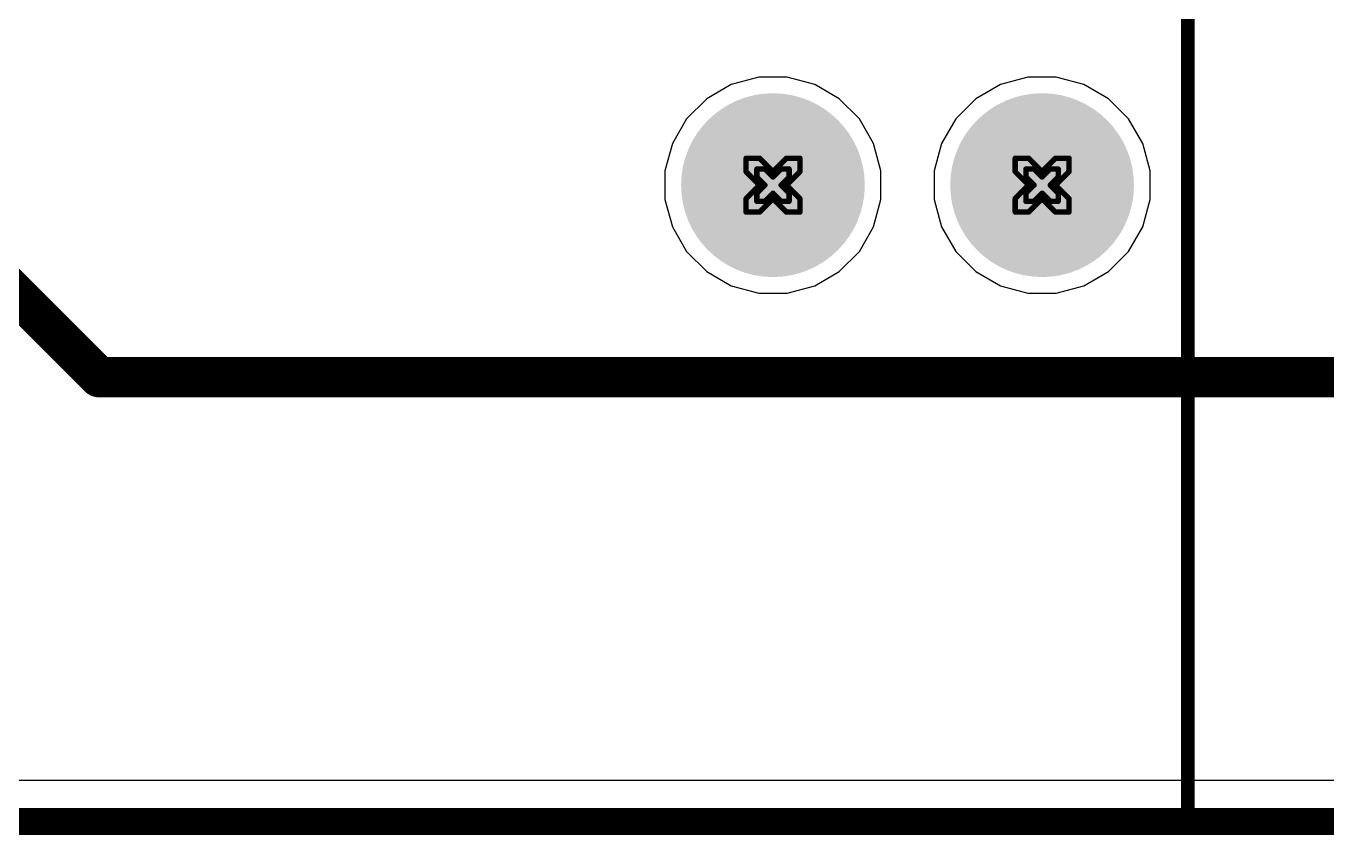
# Model space of a CAD drawing. Header units: inches. Extents: x -11 to 5379, y 0 to 5429.
# Drawn here: x 190.27 to 202.55, y -0.13 to 7.5 of the extents above; entities that cross this region are included whole.
import ezdxf

# ---------------------------------------------------------------- set-up
doc = ezdxf.new("R2010")
doc.units = ezdxf.units.IN
for name, color, linetype in [('Board Outline', 216, 'Continuous'), ('Bottom Layer', 5, 'Continuous'), ('Bottom Solder', 6, 'Continuous'), ('Drill Drawing', 1, 'Continuous'), ('GND', 16, 'Continuous'), ('Multi-Layer', 9, 'Continuous'), ('Pad Holes', 156, 'Continuous'), ('PWR', 76, 'Continuous'), ('Top Layer', 1, 'Continuous'), ('Top Overlay', 2, 'Continuous'), ('Top Solder', 216, 'Continuous')]:
    doc.layers.add(name, color=color, linetype=linetype)

# ---------------------------------------------------------------- blocks, each defined once
blk = doc.blocks.new('HR911105A_512')
at = {"layer": 'Bottom Layer'}
h = blk.add_hatch(color=5, dxfattribs=at)
edge = h.paths.add_edge_path()
edge.add_arc((-6.625, 6.895), 0.765, 0, 360)
h = blk.add_hatch(color=5, dxfattribs=at)
edge = h.paths.add_edge_path()
edge.add_arc((-4.085, 6.895), 0.765, 0, 360)
at = {"layer": 'Bottom Solder'}
h = blk.add_hatch(color=6, dxfattribs=at)
edge = h.paths.add_edge_path()
edge.add_arc((-6.625, 6.895), 0.867, 0, 360)
h = blk.add_hatch(color=6, dxfattribs=at)
edge = h.paths.add_edge_path()
edge.add_arc((-4.085, 6.895), 0.867, 0, 360)
at = {"layer": 'GND'}
h = blk.add_hatch(color=16, dxfattribs=at)
edge = h.paths.add_edge_path()
edge.add_arc((-6.625, 6.895), 0.765, 0, 360)
h = blk.add_hatch(color=16, dxfattribs=at)
edge = h.paths.add_edge_path()
edge.add_arc((-4.085, 6.895), 0.765, 0, 360)
at = {"layer": 'Multi-Layer'}
h = blk.add_hatch(color=9, dxfattribs=at)
edge = h.paths.add_edge_path()
edge.add_arc((-6.625, 6.895), 0.765, 0, 360)
h = blk.add_hatch(color=9, dxfattribs=at)
edge = h.paths.add_edge_path()
edge.add_arc((-4.085, 6.895), 0.765, 0, 360)
at = {"layer": 'Pad Holes'}
h = blk.add_hatch(color=7, dxfattribs=at)
edge = h.paths.add_edge_path()
edge.add_arc((-6.625, 6.895), 0.51, 0, 360)
h = blk.add_hatch(color=7, dxfattribs=at)
edge = h.paths.add_edge_path()
edge.add_arc((-4.085, 6.895), 0.51, 0, 360)
at = {"layer": 'PWR'}
h = blk.add_hatch(color=76, dxfattribs=at)
edge = h.paths.add_edge_path()
edge.add_arc((-6.625, 6.895), 0.765, 0, 360)
h = blk.add_hatch(color=76, dxfattribs=at)
edge = h.paths.add_edge_path()
edge.add_arc((-4.085, 6.895), 0.765, 0, 360)
at = {"layer": 'Top Layer'}
h = blk.add_hatch(color=1, dxfattribs=at)
edge = h.paths.add_edge_path()
edge.add_arc((-6.625, 6.895), 0.765, 0, 360)
h = blk.add_hatch(color=1, dxfattribs=at)
edge = h.paths.add_edge_path()
edge.add_arc((-4.085, 6.895), 0.765, 0, 360)
at = {"layer": 'Top Solder'}
h = blk.add_hatch(color=216, dxfattribs=at)
edge = h.paths.add_edge_path()
edge.add_arc((-6.625, 6.895), 0.867, 0, 360)
h = blk.add_hatch(color=216, dxfattribs=at)
edge = h.paths.add_edge_path()
edge.add_arc((-4.085, 6.895), 0.867, 0, 360)
at = {"layer": 'Top Overlay'}
for points in [[(8, 12.915, 0.127, 0.127, 0), (-8, 12.915, 0.127, 0.127, 0)], [(-8, 12.915, 0.127, 0.127, 0), (-8, 0.495, 0.127, 0.127, 0)]]:
    blk.add_lwpolyline(points, format="xyseb", dxfattribs=at)
blk.add_lwpolyline([(-8.032, 12.915, 0.0635, 0.0635, 1), (-7.968, 12.915, 0.0635, 0.0635, 1)], format="xyseb", close=True, dxfattribs=at)
blk.add_lwpolyline([(-8.032, 12.915, 0.0635, 0.0635, 1), (-7.968, 12.915, 0.0635, 0.0635, 1)], format="xyseb", close=True, dxfattribs=at)

msp = doc.modelspace()

# ---------------------------------------------------------------- linework, layer by layer
at = {"layer": 'Board Outline'}
msp.add_lwpolyline([(0, 0, 0.254, 0.254, 0), (344, 0, 0.254, 0.254, 0)], format="xyseb", dxfattribs=at)
at = {"layer": 'Bottom Layer'}
msp.add_line((185.233, -0.018), (220.282, -0.018), dxfattribs=at)
for points in [[(189.148, 6.002, 0.381, 0.381, 0), (190.959, 4.191, 0.381, 0.381, 0)], [(190.959, 4.191, 0.381, 0.381, 0), (210.008, 4.191, 0.381, 0.381, 0)]]:
    msp.add_lwpolyline(points, format="xyseb", dxfattribs=at)
msp.add_lwpolyline([(190.864, 4.191, 0.191, 0.191, 1), (191.054, 4.191, 0.191, 0.191, 1)], format="xyseb", close=True, dxfattribs=at)
msp.add_lwpolyline([(190.864, 4.191, 0.191, 0.191, 1), (191.054, 4.191, 0.191, 0.191, 1)], format="xyseb", close=True, dxfattribs=at)
at = {"layer": 'Drill Drawing'}
for points in [[(197.064, 6.129, 0.0508, 0.0508, 0), (197.064, 6.256, 0.0508, 0.0508, 0)], [(197.064, 6.256, 0.0508, 0.0508, 0), (197.191, 6.256, 0.0508, 0.0508, 0)], [(197.191, 6.256, 0.0508, 0.0508, 0), (197.318, 6.129, 0.0508, 0.0508, 0)], [(197.318, 6.129, 0.0508, 0.0508, 0), (197.445, 6.256, 0.0508, 0.0508, 0)], [(197.445, 6.256, 0.0508, 0.0508, 0), (197.572, 6.256, 0.0508, 0.0508, 0)], [(197.572, 6.129, 0.0508, 0.0508, 0), (197.572, 6.256, 0.0508, 0.0508, 0)], [(199.604, 6.129, 0.0508, 0.0508, 0), (199.604, 6.256, 0.0508, 0.0508, 0)], [(199.604, 6.256, 0.0508, 0.0508, 0), (199.731, 6.256, 0.0508, 0.0508, 0)], [(199.731, 6.256, 0.0508, 0.0508, 0), (199.858, 6.129, 0.0508, 0.0508, 0)], [(199.858, 6.129, 0.0508, 0.0508, 0), (199.985, 6.256, 0.0508, 0.0508, 0)], [(199.985, 6.256, 0.0508, 0.0508, 0), (200.112, 6.256, 0.0508, 0.0508, 0)], [(200.112, 6.129, 0.0508, 0.0508, 0), (200.112, 6.256, 0.0508, 0.0508, 0)], [(197.064, 6.129, 0.0508, 0.0508, 0), (197.191, 6.002, 0.0508, 0.0508, 0)], [(197.166, 6.078, 0.0508, 0.0508, 0), (197.166, 6.154, 0.0508, 0.0508, 0)], [(197.166, 6.154, 0.0508, 0.0508, 0), (197.242, 6.154, 0.0508, 0.0508, 0)], [(197.242, 6.154, 0.0508, 0.0508, 0), (197.318, 6.078, 0.0508, 0.0508, 0)], [(197.318, 6.078, 0.0508, 0.0508, 0), (197.394, 6.154, 0.0508, 0.0508, 0)], [(197.394, 6.154, 0.0508, 0.0508, 0), (197.471, 6.154, 0.0508, 0.0508, 0)], [(197.445, 6.002, 0.0508, 0.0508, 0), (197.572, 6.129, 0.0508, 0.0508, 0)], [(197.471, 6.078, 0.0508, 0.0508, 0), (197.471, 6.154, 0.0508, 0.0508, 0)], [(199.604, 6.129, 0.0508, 0.0508, 0), (199.731, 6.002, 0.0508, 0.0508, 0)], [(199.706, 6.078, 0.0508, 0.0508, 0), (199.706, 6.154, 0.0508, 0.0508, 0)], [(199.706, 6.154, 0.0508, 0.0508, 0), (199.782, 6.154, 0.0508, 0.0508, 0)], [(199.782, 6.154, 0.0508, 0.0508, 0), (199.858, 6.078, 0.0508, 0.0508, 0)], [(199.858, 6.078, 0.0508, 0.0508, 0), (199.934, 6.154, 0.0508, 0.0508, 0)], [(199.934, 6.154, 0.0508, 0.0508, 0), (200.011, 6.154, 0.0508, 0.0508, 0)], [(199.985, 6.002, 0.0508, 0.0508, 0), (200.112, 6.129, 0.0508, 0.0508, 0)], [(200.011, 6.078, 0.0508, 0.0508, 0), (200.011, 6.154, 0.0508, 0.0508, 0)], [(197.064, 5.875, 0.0508, 0.0508, 0), (197.191, 6.002, 0.0508, 0.0508, 0)], [(197.166, 6.078, 0.0508, 0.0508, 0), (197.242, 6.002, 0.0508, 0.0508, 0)], [(197.166, 5.926, 0.0508, 0.0508, 0), (197.242, 6.002, 0.0508, 0.0508, 0)], [(197.394, 6.002, 0.0508, 0.0508, 0), (197.471, 6.078, 0.0508, 0.0508, 0)], [(197.394, 6.002, 0.0508, 0.0508, 0), (197.471, 5.926, 0.0508, 0.0508, 0)], [(197.445, 6.002, 0.0508, 0.0508, 0), (197.572, 5.875, 0.0508, 0.0508, 0)], [(199.604, 5.875, 0.0508, 0.0508, 0), (199.731, 6.002, 0.0508, 0.0508, 0)], [(199.706, 6.078, 0.0508, 0.0508, 0), (199.782, 6.002, 0.0508, 0.0508, 0)], [(199.706, 5.926, 0.0508, 0.0508, 0), (199.782, 6.002, 0.0508, 0.0508, 0)], [(199.934, 6.002, 0.0508, 0.0508, 0), (200.011, 6.078, 0.0508, 0.0508, 0)], [(199.934, 6.002, 0.0508, 0.0508, 0), (200.011, 5.926, 0.0508, 0.0508, 0)], [(199.985, 6.002, 0.0508, 0.0508, 0), (200.112, 5.875, 0.0508, 0.0508, 0)], [(197.064, 5.748, 0.0508, 0.0508, 0), (197.064, 5.875, 0.0508, 0.0508, 0)], [(197.166, 5.85, 0.0508, 0.0508, 0), (197.166, 5.926, 0.0508, 0.0508, 0)], [(197.191, 5.748, 0.0508, 0.0508, 0), (197.318, 5.875, 0.0508, 0.0508, 0)], [(197.242, 5.85, 0.0508, 0.0508, 0), (197.318, 5.926, 0.0508, 0.0508, 0)], [(197.318, 5.926, 0.0508, 0.0508, 0), (197.394, 5.85, 0.0508, 0.0508, 0)], [(197.318, 5.875, 0.0508, 0.0508, 0), (197.445, 5.748, 0.0508, 0.0508, 0)], [(197.471, 5.85, 0.0508, 0.0508, 0), (197.471, 5.926, 0.0508, 0.0508, 0)], [(197.572, 5.748, 0.0508, 0.0508, 0), (197.572, 5.875, 0.0508, 0.0508, 0)], [(199.604, 5.748, 0.0508, 0.0508, 0), (199.604, 5.875, 0.0508, 0.0508, 0)], [(199.706, 5.85, 0.0508, 0.0508, 0), (199.706, 5.926, 0.0508, 0.0508, 0)], [(199.731, 5.748, 0.0508, 0.0508, 0), (199.858, 5.875, 0.0508, 0.0508, 0)], [(199.782, 5.85, 0.0508, 0.0508, 0), (199.858, 5.926, 0.0508, 0.0508, 0)], [(199.858, 5.926, 0.0508, 0.0508, 0), (199.934, 5.85, 0.0508, 0.0508, 0)], [(199.858, 5.875, 0.0508, 0.0508, 0), (199.985, 5.748, 0.0508, 0.0508, 0)], [(200.011, 5.85, 0.0508, 0.0508, 0), (200.011, 5.926, 0.0508, 0.0508, 0)], [(200.112, 5.748, 0.0508, 0.0508, 0), (200.112, 5.875, 0.0508, 0.0508, 0)], [(197.064, 5.748, 0.0508, 0.0508, 0), (197.191, 5.748, 0.0508, 0.0508, 0)], [(197.166, 5.85, 0.0508, 0.0508, 0), (197.242, 5.85, 0.0508, 0.0508, 0)], [(197.394, 5.85, 0.0508, 0.0508, 0), (197.471, 5.85, 0.0508, 0.0508, 0)], [(197.445, 5.748, 0.0508, 0.0508, 0), (197.572, 5.748, 0.0508, 0.0508, 0)], [(199.604, 5.748, 0.0508, 0.0508, 0), (199.731, 5.748, 0.0508, 0.0508, 0)], [(199.706, 5.85, 0.0508, 0.0508, 0), (199.782, 5.85, 0.0508, 0.0508, 0)], [(199.934, 5.85, 0.0508, 0.0508, 0), (200.011, 5.85, 0.0508, 0.0508, 0)], [(199.985, 5.748, 0.0508, 0.0508, 0), (200.112, 5.748, 0.0508, 0.0508, 0)]]:
    msp.add_lwpolyline(points, format="xyseb", dxfattribs=at)
for points in [[(197.052, 6.256, 0.0254, 0.0254, 1), (197.077, 6.256, 0.0254, 0.0254, 1)], [(197.052, 6.256, 0.0254, 0.0254, 1), (197.077, 6.256, 0.0254, 0.0254, 1)], [(197.179, 6.256, 0.0254, 0.0254, 1), (197.204, 6.256, 0.0254, 0.0254, 1)], [(197.179, 6.256, 0.0254, 0.0254, 1), (197.204, 6.256, 0.0254, 0.0254, 1)], [(197.433, 6.256, 0.0254, 0.0254, 1), (197.458, 6.256, 0.0254, 0.0254, 1)], [(197.433, 6.256, 0.0254, 0.0254, 1), (197.458, 6.256, 0.0254, 0.0254, 1)], [(197.56, 6.256, 0.0254, 0.0254, 1), (197.585, 6.256, 0.0254, 0.0254, 1)], [(197.56, 6.256, 0.0254, 0.0254, 1), (197.585, 6.256, 0.0254, 0.0254, 1)], [(199.592, 6.256, 0.0254, 0.0254, 1), (199.617, 6.256, 0.0254, 0.0254, 1)], [(199.592, 6.256, 0.0254, 0.0254, 1), (199.617, 6.256, 0.0254, 0.0254, 1)], [(199.719, 6.256, 0.0254, 0.0254, 1), (199.744, 6.256, 0.0254, 0.0254, 1)], [(199.719, 6.256, 0.0254, 0.0254, 1), (199.744, 6.256, 0.0254, 0.0254, 1)], [(199.973, 6.256, 0.0254, 0.0254, 1), (199.998, 6.256, 0.0254, 0.0254, 1)], [(199.973, 6.256, 0.0254, 0.0254, 1), (199.998, 6.256, 0.0254, 0.0254, 1)], [(200.1, 6.256, 0.0254, 0.0254, 1), (200.125, 6.256, 0.0254, 0.0254, 1)], [(200.1, 6.256, 0.0254, 0.0254, 1), (200.125, 6.256, 0.0254, 0.0254, 1)], [(197.052, 6.129, 0.0254, 0.0254, 1), (197.077, 6.129, 0.0254, 0.0254, 1)], [(197.052, 6.129, 0.0254, 0.0254, 1), (197.077, 6.129, 0.0254, 0.0254, 1)], [(197.153, 6.154, 0.0254, 0.0254, 1), (197.179, 6.154, 0.0254, 0.0254, 1)], [(197.153, 6.154, 0.0254, 0.0254, 1), (197.179, 6.154, 0.0254, 0.0254, 1)], [(197.229, 6.154, 0.0254, 0.0254, 1), (197.255, 6.154, 0.0254, 0.0254, 1)], [(197.229, 6.154, 0.0254, 0.0254, 1), (197.255, 6.154, 0.0254, 0.0254, 1)], [(197.306, 6.129, 0.0254, 0.0254, 1), (197.331, 6.129, 0.0254, 0.0254, 1)], [(197.306, 6.129, 0.0254, 0.0254, 1), (197.331, 6.129, 0.0254, 0.0254, 1)], [(197.382, 6.154, 0.0254, 0.0254, 1), (197.407, 6.154, 0.0254, 0.0254, 1)], [(197.382, 6.154, 0.0254, 0.0254, 1), (197.407, 6.154, 0.0254, 0.0254, 1)], [(197.458, 6.154, 0.0254, 0.0254, 1), (197.483, 6.154, 0.0254, 0.0254, 1)], [(197.458, 6.154, 0.0254, 0.0254, 1), (197.483, 6.154, 0.0254, 0.0254, 1)], [(197.56, 6.129, 0.0254, 0.0254, 1), (197.585, 6.129, 0.0254, 0.0254, 1)], [(197.56, 6.129, 0.0254, 0.0254, 1), (197.585, 6.129, 0.0254, 0.0254, 1)], [(199.592, 6.129, 0.0254, 0.0254, 1), (199.617, 6.129, 0.0254, 0.0254, 1)], [(199.592, 6.129, 0.0254, 0.0254, 1), (199.617, 6.129, 0.0254, 0.0254, 1)], [(199.693, 6.154, 0.0254, 0.0254, 1), (199.719, 6.154, 0.0254, 0.0254, 1)], [(199.693, 6.154, 0.0254, 0.0254, 1), (199.719, 6.154, 0.0254, 0.0254, 1)], [(199.769, 6.154, 0.0254, 0.0254, 1), (199.795, 6.154, 0.0254, 0.0254, 1)], [(199.769, 6.154, 0.0254, 0.0254, 1), (199.795, 6.154, 0.0254, 0.0254, 1)], [(199.846, 6.129, 0.0254, 0.0254, 1), (199.871, 6.129, 0.0254, 0.0254, 1)], [(199.846, 6.129, 0.0254, 0.0254, 1), (199.871, 6.129, 0.0254, 0.0254, 1)], [(199.922, 6.154, 0.0254, 0.0254, 1), (199.947, 6.154, 0.0254, 0.0254, 1)], [(199.922, 6.154, 0.0254, 0.0254, 1), (199.947, 6.154, 0.0254, 0.0254, 1)], [(199.998, 6.154, 0.0254, 0.0254, 1), (200.023, 6.154, 0.0254, 0.0254, 1)], [(199.998, 6.154, 0.0254, 0.0254, 1), (200.023, 6.154, 0.0254, 0.0254, 1)], [(200.1, 6.129, 0.0254, 0.0254, 1), (200.125, 6.129, 0.0254, 0.0254, 1)], [(200.1, 6.129, 0.0254, 0.0254, 1), (200.125, 6.129, 0.0254, 0.0254, 1)], [(197.153, 6.078, 0.0254, 0.0254, 1), (197.179, 6.078, 0.0254, 0.0254, 1)], [(197.153, 6.078, 0.0254, 0.0254, 1), (197.179, 6.078, 0.0254, 0.0254, 1)], [(197.179, 6.002, 0.0254, 0.0254, 1), (197.204, 6.002, 0.0254, 0.0254, 1)], [(197.179, 6.002, 0.0254, 0.0254, 1), (197.204, 6.002, 0.0254, 0.0254, 1)], [(197.229, 6.002, 0.0254, 0.0254, 1), (197.255, 6.002, 0.0254, 0.0254, 1)], [(197.229, 6.002, 0.0254, 0.0254, 1), (197.255, 6.002, 0.0254, 0.0254, 1)], [(197.306, 6.078, 0.0254, 0.0254, 1), (197.331, 6.078, 0.0254, 0.0254, 1)], [(197.306, 6.078, 0.0254, 0.0254, 1), (197.331, 6.078, 0.0254, 0.0254, 1)], [(197.382, 6.002, 0.0254, 0.0254, 1), (197.407, 6.002, 0.0254, 0.0254, 1)], [(197.382, 6.002, 0.0254, 0.0254, 1), (197.407, 6.002, 0.0254, 0.0254, 1)], [(197.433, 6.002, 0.0254, 0.0254, 1), (197.458, 6.002, 0.0254, 0.0254, 1)], [(197.433, 6.002, 0.0254, 0.0254, 1), (197.458, 6.002, 0.0254, 0.0254, 1)], [(197.458, 6.078, 0.0254, 0.0254, 1), (197.483, 6.078, 0.0254, 0.0254, 1)], [(197.458, 6.078, 0.0254, 0.0254, 1), (197.483, 6.078, 0.0254, 0.0254, 1)], [(199.693, 6.078, 0.0254, 0.0254, 1), (199.719, 6.078, 0.0254, 0.0254, 1)], [(199.693, 6.078, 0.0254, 0.0254, 1), (199.719, 6.078, 0.0254, 0.0254, 1)], [(199.719, 6.002, 0.0254, 0.0254, 1), (199.744, 6.002, 0.0254, 0.0254, 1)], [(199.719, 6.002, 0.0254, 0.0254, 1), (199.744, 6.002, 0.0254, 0.0254, 1)], [(199.769, 6.002, 0.0254, 0.0254, 1), (199.795, 6.002, 0.0254, 0.0254, 1)], [(199.769, 6.002, 0.0254, 0.0254, 1), (199.795, 6.002, 0.0254, 0.0254, 1)], [(199.846, 6.078, 0.0254, 0.0254, 1), (199.871, 6.078, 0.0254, 0.0254, 1)], [(199.846, 6.078, 0.0254, 0.0254, 1), (199.871, 6.078, 0.0254, 0.0254, 1)], [(199.922, 6.002, 0.0254, 0.0254, 1), (199.947, 6.002, 0.0254, 0.0254, 1)], [(199.922, 6.002, 0.0254, 0.0254, 1), (199.947, 6.002, 0.0254, 0.0254, 1)], [(199.973, 6.002, 0.0254, 0.0254, 1), (199.998, 6.002, 0.0254, 0.0254, 1)], [(199.973, 6.002, 0.0254, 0.0254, 1), (199.998, 6.002, 0.0254, 0.0254, 1)], [(199.998, 6.078, 0.0254, 0.0254, 1), (200.023, 6.078, 0.0254, 0.0254, 1)], [(199.998, 6.078, 0.0254, 0.0254, 1), (200.023, 6.078, 0.0254, 0.0254, 1)], [(197.052, 5.875, 0.0254, 0.0254, 1), (197.077, 5.875, 0.0254, 0.0254, 1)], [(197.052, 5.875, 0.0254, 0.0254, 1), (197.077, 5.875, 0.0254, 0.0254, 1)], [(197.153, 5.926, 0.0254, 0.0254, 1), (197.179, 5.926, 0.0254, 0.0254, 1)], [(197.153, 5.926, 0.0254, 0.0254, 1), (197.179, 5.926, 0.0254, 0.0254, 1)], [(197.306, 5.926, 0.0254, 0.0254, 1), (197.331, 5.926, 0.0254, 0.0254, 1)], [(197.306, 5.926, 0.0254, 0.0254, 1), (197.331, 5.926, 0.0254, 0.0254, 1)], [(197.306, 5.875, 0.0254, 0.0254, 1), (197.331, 5.875, 0.0254, 0.0254, 1)], [(197.306, 5.875, 0.0254, 0.0254, 1), (197.331, 5.875, 0.0254, 0.0254, 1)], [(197.458, 5.926, 0.0254, 0.0254, 1), (197.483, 5.926, 0.0254, 0.0254, 1)], [(197.458, 5.926, 0.0254, 0.0254, 1), (197.483, 5.926, 0.0254, 0.0254, 1)], [(197.56, 5.875, 0.0254, 0.0254, 1), (197.585, 5.875, 0.0254, 0.0254, 1)], [(197.56, 5.875, 0.0254, 0.0254, 1), (197.585, 5.875, 0.0254, 0.0254, 1)], [(199.592, 5.875, 0.0254, 0.0254, 1), (199.617, 5.875, 0.0254, 0.0254, 1)], [(199.592, 5.875, 0.0254, 0.0254, 1), (199.617, 5.875, 0.0254, 0.0254, 1)], [(199.693, 5.926, 0.0254, 0.0254, 1), (199.719, 5.926, 0.0254, 0.0254, 1)], [(199.693, 5.926, 0.0254, 0.0254, 1), (199.719, 5.926, 0.0254, 0.0254, 1)], [(199.846, 5.926, 0.0254, 0.0254, 1), (199.871, 5.926, 0.0254, 0.0254, 1)], [(199.846, 5.926, 0.0254, 0.0254, 1), (199.871, 5.926, 0.0254, 0.0254, 1)], [(199.846, 5.875, 0.0254, 0.0254, 1), (199.871, 5.875, 0.0254, 0.0254, 1)], [(199.846, 5.875, 0.0254, 0.0254, 1), (199.871, 5.875, 0.0254, 0.0254, 1)], [(199.998, 5.926, 0.0254, 0.0254, 1), (200.023, 5.926, 0.0254, 0.0254, 1)], [(199.998, 5.926, 0.0254, 0.0254, 1), (200.023, 5.926, 0.0254, 0.0254, 1)], [(200.1, 5.875, 0.0254, 0.0254, 1), (200.125, 5.875, 0.0254, 0.0254, 1)], [(200.1, 5.875, 0.0254, 0.0254, 1), (200.125, 5.875, 0.0254, 0.0254, 1)], [(197.052, 5.748, 0.0254, 0.0254, 1), (197.077, 5.748, 0.0254, 0.0254, 1)], [(197.052, 5.748, 0.0254, 0.0254, 1), (197.077, 5.748, 0.0254, 0.0254, 1)], [(197.153, 5.85, 0.0254, 0.0254, 1), (197.179, 5.85, 0.0254, 0.0254, 1)], [(197.153, 5.85, 0.0254, 0.0254, 1), (197.179, 5.85, 0.0254, 0.0254, 1)], [(197.179, 5.748, 0.0254, 0.0254, 1), (197.204, 5.748, 0.0254, 0.0254, 1)], [(197.179, 5.748, 0.0254, 0.0254, 1), (197.204, 5.748, 0.0254, 0.0254, 1)], [(197.229, 5.85, 0.0254, 0.0254, 1), (197.255, 5.85, 0.0254, 0.0254, 1)], [(197.229, 5.85, 0.0254, 0.0254, 1), (197.255, 5.85, 0.0254, 0.0254, 1)], [(197.382, 5.85, 0.0254, 0.0254, 1), (197.407, 5.85, 0.0254, 0.0254, 1)], [(197.382, 5.85, 0.0254, 0.0254, 1), (197.407, 5.85, 0.0254, 0.0254, 1)], [(197.433, 5.748, 0.0254, 0.0254, 1), (197.458, 5.748, 0.0254, 0.0254, 1)], [(197.433, 5.748, 0.0254, 0.0254, 1), (197.458, 5.748, 0.0254, 0.0254, 1)], [(197.458, 5.85, 0.0254, 0.0254, 1), (197.483, 5.85, 0.0254, 0.0254, 1)], [(197.458, 5.85, 0.0254, 0.0254, 1), (197.483, 5.85, 0.0254, 0.0254, 1)], [(197.56, 5.748, 0.0254, 0.0254, 1), (197.585, 5.748, 0.0254, 0.0254, 1)], [(197.56, 5.748, 0.0254, 0.0254, 1), (197.585, 5.748, 0.0254, 0.0254, 1)], [(199.592, 5.748, 0.0254, 0.0254, 1), (199.617, 5.748, 0.0254, 0.0254, 1)], [(199.592, 5.748, 0.0254, 0.0254, 1), (199.617, 5.748, 0.0254, 0.0254, 1)], [(199.693, 5.85, 0.0254, 0.0254, 1), (199.719, 5.85, 0.0254, 0.0254, 1)], [(199.693, 5.85, 0.0254, 0.0254, 1), (199.719, 5.85, 0.0254, 0.0254, 1)], [(199.719, 5.748, 0.0254, 0.0254, 1), (199.744, 5.748, 0.0254, 0.0254, 1)], [(199.719, 5.748, 0.0254, 0.0254, 1), (199.744, 5.748, 0.0254, 0.0254, 1)], [(199.769, 5.85, 0.0254, 0.0254, 1), (199.795, 5.85, 0.0254, 0.0254, 1)], [(199.769, 5.85, 0.0254, 0.0254, 1), (199.795, 5.85, 0.0254, 0.0254, 1)], [(199.922, 5.85, 0.0254, 0.0254, 1), (199.947, 5.85, 0.0254, 0.0254, 1)], [(199.922, 5.85, 0.0254, 0.0254, 1), (199.947, 5.85, 0.0254, 0.0254, 1)], [(199.973, 5.748, 0.0254, 0.0254, 1), (199.998, 5.748, 0.0254, 0.0254, 1)], [(199.973, 5.748, 0.0254, 0.0254, 1), (199.998, 5.748, 0.0254, 0.0254, 1)], [(199.998, 5.85, 0.0254, 0.0254, 1), (200.023, 5.85, 0.0254, 0.0254, 1)], [(199.998, 5.85, 0.0254, 0.0254, 1), (200.023, 5.85, 0.0254, 0.0254, 1)], [(200.1, 5.748, 0.0254, 0.0254, 1), (200.125, 5.748, 0.0254, 0.0254, 1)], [(200.1, 5.748, 0.0254, 0.0254, 1), (200.125, 5.748, 0.0254, 0.0254, 1)]]:
    msp.add_lwpolyline(points, format="xyseb", close=True, dxfattribs=at)
at = {"layer": 'GND'}
for p, q in [((197.184, 7.021), (196.925, 6.952)), ((197.452, 7.021), (197.184, 7.021)), ((197.712, 6.952), (197.452, 7.021)), ((199.724, 7.021), (199.465, 6.952)), ((199.992, 7.021), (199.724, 7.021)), ((200.252, 6.952), (199.992, 7.021)), ((196.925, 6.952), (196.693, 6.817)), ((197.944, 6.817), (197.712, 6.952)), ((199.465, 6.952), (199.233, 6.817)), ((200.484, 6.817), (200.252, 6.952)), ((196.693, 6.817), (196.503, 6.628)), ((198.134, 6.628), (197.944, 6.817)), ((199.233, 6.817), (199.043, 6.628)), ((200.674, 6.628), (200.484, 6.817)), ((196.503, 6.628), (196.369, 6.395)), ((198.268, 6.395), (198.134, 6.628)), ((199.043, 6.628), (198.909, 6.395)), ((200.808, 6.395), (200.674, 6.628)), ((196.369, 6.395), (196.299, 6.136)), ((198.337, 6.136), (198.268, 6.395)), ((198.909, 6.395), (198.839, 6.136)), ((200.877, 6.136), (200.808, 6.395)), ((196.299, 6.136), (196.299, 5.868)), ((198.337, 5.868), (198.337, 6.136)), ((198.839, 6.136), (198.839, 5.868)), ((200.877, 5.868), (200.877, 6.136)), ((196.299, 5.868), (196.369, 5.609)), ((198.268, 5.609), (198.337, 5.868)), ((198.839, 5.868), (198.909, 5.609)), ((200.808, 5.609), (200.877, 5.868)), ((196.369, 5.609), (196.503, 5.376)), ((198.134, 5.376), (198.268, 5.609)), ((198.909, 5.609), (199.043, 5.376)), ((200.674, 5.376), (200.808, 5.609)), ((196.503, 5.376), (196.693, 5.187)), ((197.944, 5.187), (198.134, 5.376)), ((199.043, 5.376), (199.233, 5.187)), ((200.484, 5.187), (200.674, 5.376)), ((196.693, 5.187), (196.925, 5.052)), ((197.712, 5.052), (197.944, 5.187)), ((199.233, 5.187), (199.465, 5.052)), ((200.252, 5.052), (200.484, 5.187)), ((196.925, 5.052), (197.184, 4.983)), ((197.452, 4.983), (197.712, 5.052)), ((199.465, 5.052), (199.724, 4.983)), ((199.992, 4.983), (200.252, 5.052)), ((197.184, 4.983), (197.452, 4.983)), ((199.724, 4.983), (199.992, 4.983)), ((343.612, 0.388), (0.388, 0.388))]:
    msp.add_line(p, q, dxfattribs=at)
at = {"layer": 'PWR'}
for p, q in [((197.184, 7.021), (196.925, 6.952)), ((197.452, 7.021), (197.184, 7.021)), ((197.712, 6.952), (197.452, 7.021)), ((199.724, 7.021), (199.465, 6.952)), ((199.992, 7.021), (199.724, 7.021)), ((200.252, 6.952), (199.992, 7.021)), ((196.925, 6.952), (196.693, 6.817)), ((197.944, 6.817), (197.712, 6.952)), ((199.465, 6.952), (199.233, 6.817)), ((200.484, 6.817), (200.252, 6.952)), ((196.693, 6.817), (196.503, 6.628)), ((198.134, 6.628), (197.944, 6.817)), ((199.233, 6.817), (199.043, 6.628)), ((200.674, 6.628), (200.484, 6.817)), ((196.503, 6.628), (196.369, 6.395)), ((198.268, 6.395), (198.134, 6.628)), ((199.043, 6.628), (198.909, 6.395)), ((200.808, 6.395), (200.674, 6.628)), ((196.369, 6.395), (196.299, 6.136)), ((198.337, 6.136), (198.268, 6.395)), ((198.909, 6.395), (198.839, 6.136)), ((200.877, 6.136), (200.808, 6.395)), ((196.299, 6.136), (196.299, 5.868)), ((198.337, 5.868), (198.337, 6.136)), ((198.839, 6.136), (198.839, 5.868)), ((200.877, 5.868), (200.877, 6.136)), ((196.299, 5.868), (196.369, 5.609)), ((198.268, 5.609), (198.337, 5.868)), ((198.839, 5.868), (198.909, 5.609)), ((200.808, 5.609), (200.877, 5.868)), ((196.369, 5.609), (196.503, 5.376)), ((198.134, 5.376), (198.268, 5.609)), ((198.909, 5.609), (199.043, 5.376)), ((200.674, 5.376), (200.808, 5.609)), ((196.503, 5.376), (196.693, 5.187)), ((197.944, 5.187), (198.134, 5.376)), ((199.043, 5.376), (199.233, 5.187)), ((200.484, 5.187), (200.674, 5.376)), ((196.693, 5.187), (196.925, 5.052)), ((197.712, 5.052), (197.944, 5.187)), ((199.233, 5.187), (199.465, 5.052)), ((200.252, 5.052), (200.484, 5.187)), ((196.925, 5.052), (197.184, 4.983)), ((197.452, 4.983), (197.712, 5.052)), ((199.465, 5.052), (199.724, 4.983)), ((199.992, 4.983), (200.252, 5.052)), ((197.184, 4.983), (197.452, 4.983)), ((199.724, 4.983), (199.992, 4.983)), ((243.045, 0.388), (0.388, 0.388))]:
    msp.add_line(p, q, dxfattribs=at)
at = {"layer": 'Top Layer'}
msp.add_line((185.233, -0.018), (220.282, -0.018), dxfattribs=at)
for points in [[(189.148, 6.002, 0.381, 0.381, 0), (190.959, 4.191, 0.381, 0.381, 0)], [(190.959, 4.191, 0.381, 0.381, 0), (210.008, 4.191, 0.381, 0.381, 0)]]:
    msp.add_lwpolyline(points, format="xyseb", dxfattribs=at)
msp.add_lwpolyline([(190.864, 4.191, 0.191, 0.191, 1), (191.054, 4.191, 0.191, 0.191, 1)], format="xyseb", close=True, dxfattribs=at)
msp.add_lwpolyline([(190.864, 4.191, 0.191, 0.191, 1), (191.054, 4.191, 0.191, 0.191, 1)], format="xyseb", close=True, dxfattribs=at)
at = {"layer": 'Top Overlay'}
msp.add_lwpolyline([(185.233, -0.018, 0.127, 0.127, 0), (201.233, -0.018, 0.127, 0.127, 0)], format="xyseb", dxfattribs=at)
msp.add_lwpolyline([(201.201, -0.018, 0.0635, 0.0635, 1), (201.265, -0.018, 0.0635, 0.0635, 1)], format="xyseb", close=True, dxfattribs=at)

# ---------------------------------------------------------------- block references
at = {"rotation": 180}
msp.add_blockref('HR911105A_512', (193.233, 12.897), dxfattribs=at)

doc.saveas('drawing.dxf')
